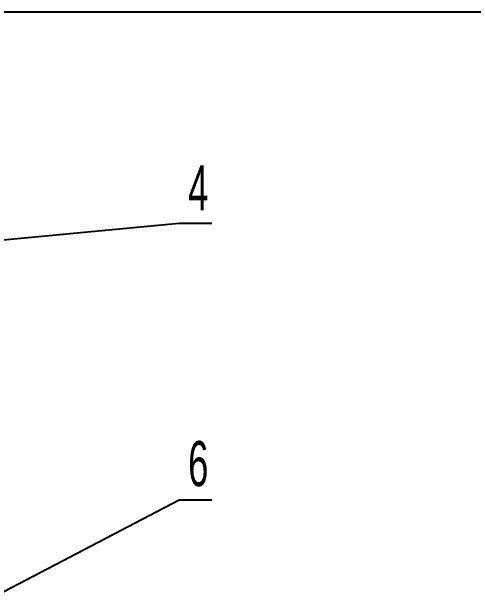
# Model space of a CAD drawing. Header units: millimetres. Extents: x 160 to 8396, y -16 to 5840.
# Drawn here: x 4601 to 5624, y 4530 to 5840 of the extents above; entities that cross this region are included whole.
import ezdxf

# ---------------------------------------------------------------- set-up
doc = ezdxf.new("R2010")
doc.units = ezdxf.units.MM
doc.header["$LTSCALE"] = 20
doc.styles.add('SLDTEXTSTYLE1', font='TXT', dxfattribs={"width": 0.605})
doc.dimstyles.new('SLDDIMSTYLE2', dxfattribs={"dimtxt": 0.18, "dimasz": 20, "dimexe": 0, "dimexo": 0.0625, "dimgap": 0, "dimtad": 0, "dimtih": 1, "dimtoh": 1, "dimdec": 0, "dimrnd": 1e-09, "dimzin": 0, "dimdsep": 46, "dimtxsty": 'Standard', "dimblk1": 'DOT', "dimblk2": 'DOT', "dimsah": 1, "dimcen": 0.09, "dimadec": 0, "dimazin": 0, "dimtfac": 20, "dimtdec": 0, "dimtofl": 0, "dimtmove": 0, "dimatfit": 3, "dimldrblk": 'DOT', "dimfxl": 0, "dimfrac": 2, "dimtolj": 1, "dimtzin": 0, "dimarcsym": 0})

# ---------------------------------------------------------------- blocks, each defined once
blk = doc.blocks.new('_Dot')
at = {"color": 0, "linetype": 'ByBlock', "lineweight": -2}
blk.add_line((-0.5, 0), (-1, 0), dxfattribs=at)
at = {"color": 0, "linetype": 'ByBlock', "const_width": 0.5}
blk.add_lwpolyline([(-0.25, 0, 1), (0.25, 0, 1)], format="xyb", close=True, dxfattribs=at)

msp = doc.modelspace()

# ---------------------------------------------------------------- linework, layer by layer
at = {"color": 7, "linetype": 'Continuous', "lineweight": 25}
msp.add_line((400, 5840), (8300, 5840), dxfattribs=at)

# ---------------------------------------------------------------- texts
at = {"color": 7, "linetype": 'Continuous', "lineweight": 0, "char_height": 100, "attachment_point": 2, "style": 'SLDTEXTSTYLE1'}
for s, insert in [('4', (5014.6, 5499.4)), ('6', (5014.6, 4887.6))]:
    msp.add_mtext(s, dxfattribs=dict(at, insert=insert))

# ---------------------------------------------------------------- leaders
at = {"color": 7, "linetype": 'Continuous', "lineweight": 0}
for points in [[(4496.3, 5325.7), (4972, 5370.8), (5044.9, 5370.8)], [(4058.4, 4278.8), (4972, 4757.3), (5044.9, 4757.3)]]:
    msp.add_leader(points, dimstyle='SLDDIMSTYLE2', dxfattribs=at)

doc.saveas('drawing.dxf')
